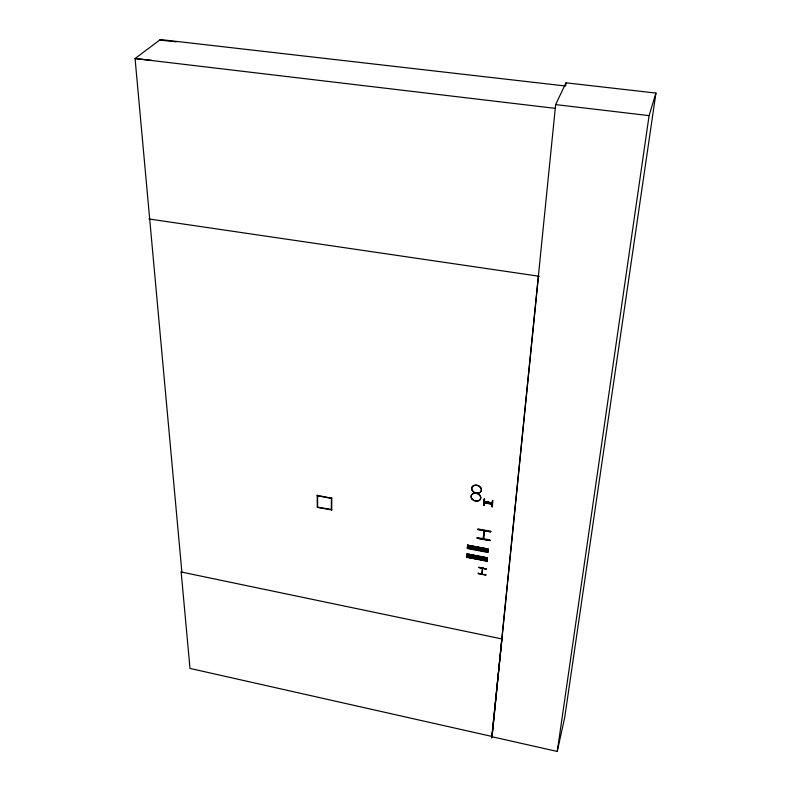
<?xml version="1.0" encoding="UTF-8"?>
<svg xmlns="http://www.w3.org/2000/svg" width="791" height="791" viewBox="0 0 791 791"><rect width="100%" height="100%" fill="white"/><g stroke="black" fill="none" stroke-linecap="round" stroke-linejoin="round"><path stroke-width="1.19" d="M484.389 501.771L492.259 503.116L484.448 501.632M466.769 556.844L466.947 553.848L487.444 557.892L487.078 561.254L466.66 557.23L487.167 560.839L466.749 556.221L487.216 560.265L487.127 560.957L466.72 556.923M468.836 557.25L469.063 554.303M469.508 548.46L469.735 545.483M477.151 538.226L489.936 540.54L477.141 538.246L477.24 537.524M477.715 558.99L477.952 556.043M478.426 550.2L478.674 547.224M484.171 498.983L484.092 505.34L484.221 498.963M478.337 573.089L478.219 573.683L485.723 575.106M478.733 567.552L486.247 569.036L478.812 567.266M484.092 505.34L484.606 499.062M479.781 559.395L480.028 556.449M480.513 550.605L480.76 547.629M483.301 538.701C485.437 522.722 483.865 533.777 483.835 538.809L483.182 538.572L483.944 530.652M481.63 559.751L481.877 556.805M482.372 550.961L482.619 547.985M481.838 573.999L482.263 568.373M487.948 503.234L487.948 502.611M483.706 560.157L483.954 557.21M484.458 551.367L484.705 548.39M485.091 560.433L485.338 557.477M485.852 551.634L486.109 548.657M485.714 575.166L485.822 574.582M487.899 552.167L488.195 549.063L467.6 545.118M491.883 506.804L492.526 500.317L491.953 506.606M492.318 506.863L492.872 500.574M489.916 540.589L489.975 539.937L477.22 537.603M490.746 531.265L490.667 531.957L477.833 529.594L477.883 528.922L490.727 531.275M555.638 104.6L492.002 736.747L557.24 751.45L564.705 717.526L655.937 93.081L566 82.818L555.638 104.6L649.085 115.624L655.937 93.081M538.434 276.158L492.071 736.47L189.998 668.425L181.159 571.982L501.899 638.93L491.646 738.023L492.299 735.67M565.743 85.25L566 82.818M484.3 502.878L492.111 504.302M484.319 502.621L492.2 503.857M484.379 502.404L492.131 504.075M557.24 751.45L649.085 115.624M467.57 545.503L488.136 549.429M467.422 547.599L487.988 551.465L487.849 552.464L467.333 548.47L467.412 547.421L487.958 551.545M467.619 545.207L488.215 549.073L488.126 549.775L467.56 545.701L467.61 545.029L467.382 548.133L487.909 551.821M466.759 556.389L487.187 560.325M466.917 554.59L487.365 558.258M478.248 573.406L485.753 574.859M488.077 550.052L467.53 546.017L488.077 550.071M487.305 558.891L487.404 557.843L466.937 553.937L466.868 554.896L487.315 558.832M482.065 573.02L481.857 574.078L481.986 573.475M482.322 573.08L482.124 574.128L482.362 573.554M482.283 568.828L482.51 567.8M482.302 568.917L482.777 567.849M482.559 568.966L482.797 567.978M482.174 574.019L482.658 568.343M488.64 503.294L488.62 502.779M317.636 495.532L317.626 507.14L331.439 509.513M317.231 495.126L317.231 507.387L331.834 509.928M331.31 509.77L331.399 498.152M331.716 510.175L331.805 497.895M490.707 531.76L477.883 529.387M159.663 40.074L176.215 41.854M152.149 60.442L135.063 58.544L181.881 572.2L181.169 572.051M565.684 86.021L160.365 39.55L135.063 58.544L555.163 108.347M148.846 218.959L539.413 276.306M492.229 502.957L484.408 501.504L492.229 502.967M317.092 495.374L331.676 498.152M317.498 495.789L331.271 498.409M478.743 567.434L486.277 568.927M472.85 491.458A4.993 3.906 20.3 0 0 481.136 491.201A4.993 3.906 20.3 0 0 475.569 485.249A4.993 3.906 20.3 0 0 472.85 491.458M472.929 491.251A4.983 3.896 20.3 0 0 481.195 491.003A4.983 3.896 20.3 0 0 475.638 485.061A4.983 3.896 20.3 0 0 472.929 491.251M472.247 499.348A4.973 3.876 20.2 0 0 480.493 499.111A4.973 3.876 20.2 0 0 474.946 493.198A4.973 3.876 20.2 0 0 472.247 499.348M472.326 499.151A4.964 3.866 20.2 0 0 480.552 498.913A4.964 3.866 20.2 0 0 475.025 493.02A4.964 3.866 20.2 0 0 472.326 499.151"/></g></svg>
